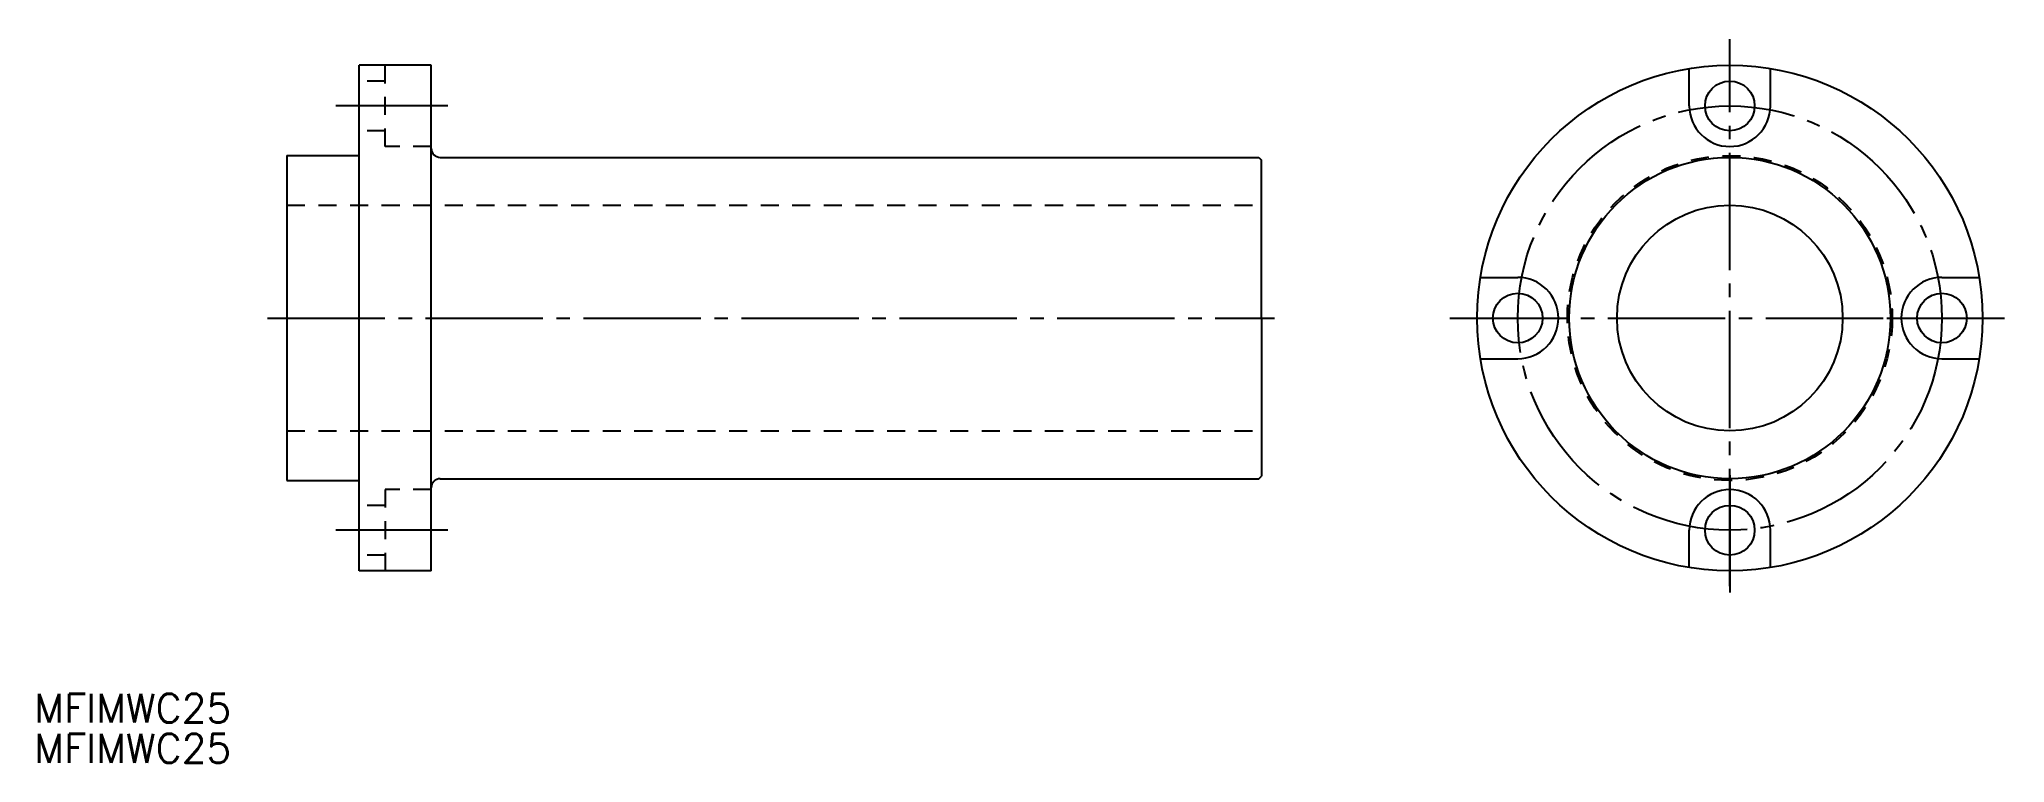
# Model space of a CAD drawing. Extents: x 87 to 305, y 139 to 219.
import ezdxf

# ---------------------------------------------------------------- set-up
doc = ezdxf.new("R2010")
doc.units = 0
doc.linetypes.add('CENTER', pattern=[17.5, 13, -1.5, 1.5, -1.5])
doc.linetypes.add('DASHED', pattern=[3.5, 2, -1.5])
doc.layers.get('0').update_dxf_attribs({"linetype": 'CONTINUOUS'})
doc.layers.add('CENTER', color=1, linetype='CENTER')
doc.styles.get("Standard").update_dxf_attribs({"font": 'txt.shx', "bigfont": '@extfont2.shx'})

msp = doc.modelspace()

# ---------------------------------------------------------------- linework, layer by layer
at = {"color": 7, "linetype": 'CONTINUOUS'}
for p, q in [((122.86, 207.46), (122.86, 215.96)), ((130.86, 215.96), (122.86, 215.96)), ((122.86, 159.96), (122.86, 215.96)), ((130.86, 159.96), (130.86, 215.96)), ((270.25, 211.46), (270.25, 215.6)), ((279.25, 211.46), (279.25, 215.6)), ((114.86, 205.96), (122.86, 205.96)), ((114.86, 205.96), (114.86, 169.96)), ((131.86, 205.76), (222.56, 205.76)), ((222.56, 205.76), (222.86, 205.46)), ((222.86, 187.96), (222.86, 205.46)), ((247.12, 192.46), (251.25, 192.46)), ((298.25, 192.46), (302.39, 192.46)), ((222.86, 187.96), (222.86, 170.46)), ((247.12, 183.46), (251.25, 183.46)), ((298.25, 183.46), (302.39, 183.46)), ((114.86, 169.96), (122.86, 169.96)), ((131.86, 170.16), (222.56, 170.16)), ((222.56, 170.16), (222.86, 170.46)), ((270.25, 160.33), (270.25, 164.46)), ((279.25, 160.33), (279.25, 164.46)), ((130.86, 159.96), (122.86, 159.96))]:
    msp.add_line(p, q, dxfattribs=at)
at = {"color": 3, "linetype": 'DASHED'}
for p, q in [((125.76, 206.96), (125.76, 215.96)), ((125.76, 214.21), (122.86, 214.21)), ((125.76, 208.71), (122.86, 208.71)), ((130.86, 206.96), (125.76, 206.96)), ((114.86, 200.46), (222.86, 200.46)), ((114.86, 175.46), (222.86, 175.46)), ((130.86, 168.96), (125.76, 168.96)), ((125.76, 168.96), (125.76, 159.96)), ((125.76, 167.21), (122.86, 167.21)), ((125.76, 161.71), (122.86, 161.71))]:
    msp.add_line(p, q, dxfattribs=at)
at = {"color": 1, "linetype": 'CENTER'}
for p, q in [((292.16, 187.96), (304.24, 187.96)), ((274.75, 170.55), (274.75, 157.08))]:
    msp.add_line(p, q, dxfattribs=at)
at = {"color": 7, "linetype": 'CONTINUOUS'}
for centre, radius in [((274.75, 187.96), 28), ((274.75, 211.46), 2.75), ((274.75, 187.96), 17.8), ((274.75, 187.96), 12.5), ((251.25, 187.96), 2.75), ((298.25, 187.96), 2.75), ((274.75, 164.46), 2.75)]:
    msp.add_circle(centre, radius, dxfattribs=at)
at = {"color": 3, "linetype": 'DASHED'}
msp.add_circle((274.75, 187.96), 18, dxfattribs=at)
at = {"color": 7, "linetype": 'CONTINUOUS'}
for centre, radius, start, end in [((274.75, 211.46), 4.5, 180, 0), ((131.86, 206.76), 1, 180, 270), ((251.25, 187.96), 4.5, 270, 90), ((298.25, 187.96), 4.5, 90, 270), ((131.86, 169.16), 1, 90, 180), ((274.75, 164.46), 4.5, 0, 180)]:
    msp.add_arc(centre, radius, start, end, dxfattribs=at)
at = {"layer": 'CENTER', "color": 1, "linetype": 'CENTER'}
for p, q in [((274.75, 158.27), (274.75, 218.84)), ((132.69, 211.46), (120.29, 211.46)), ((112.73, 187.96), (224.3, 187.96)), ((243.74, 187.96), (305.2, 187.96)), ((132.69, 164.46), (120.29, 164.46))]:
    msp.add_line(p, q, dxfattribs=at)
msp.add_circle((274.75, 187.96), 23.5, dxfattribs=at)

# ---------------------------------------------------------------- texts
at = {"color": 7, "linetype": 'CONTINUOUS'}
for p in [(86.88, 143.14), (86.88, 138.7)]:
    msp.add_text('MFIMWC25', height=3.2, dxfattribs=at).set_placement(p)

doc.saveas('drawing.dxf')
